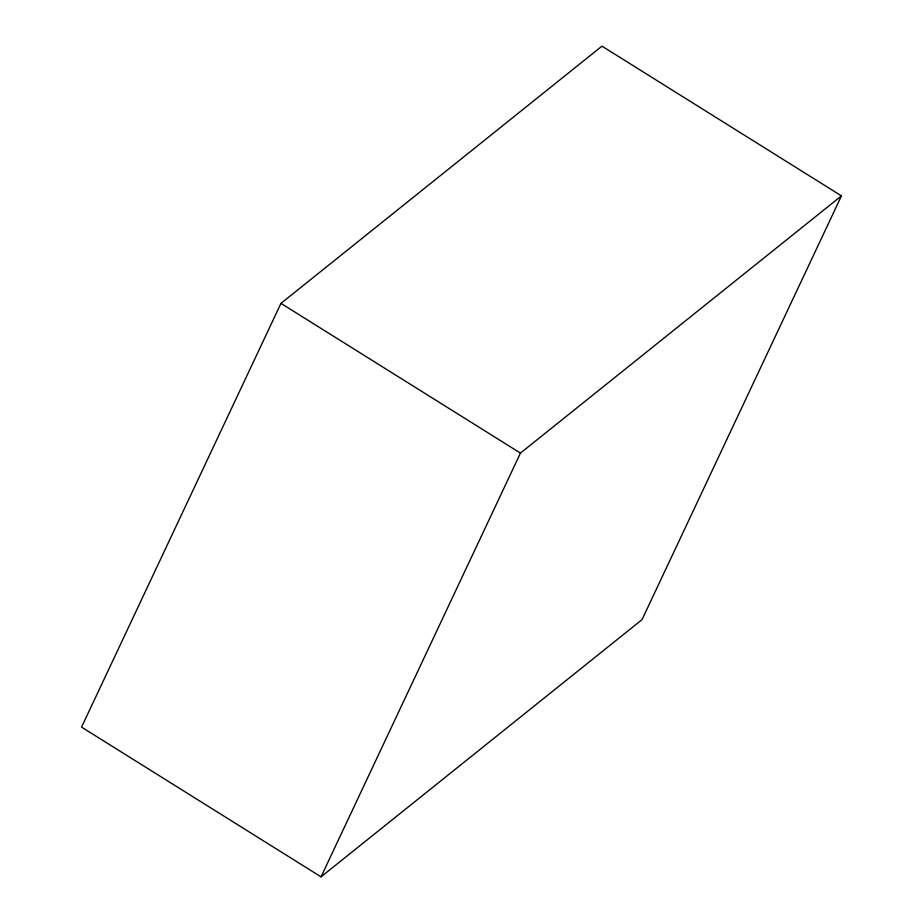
<?xml version="1.0" encoding="UTF-8"?>
<svg xmlns="http://www.w3.org/2000/svg" width="923" height="923" viewBox="0 0 923 923"><rect width="100%" height="100%" fill="white"/><g stroke="black" fill="none" stroke-linecap="round" stroke-linejoin="round"><path stroke-width="1.38" d="M280.961 303.367L81.559 727.116L321.042 876.85L642.039 619.633L841.441 195.884L601.958 46.15L280.961 303.367L520.445 453.101L841.441 195.884M321.042 876.85L520.445 453.101"/></g></svg>
